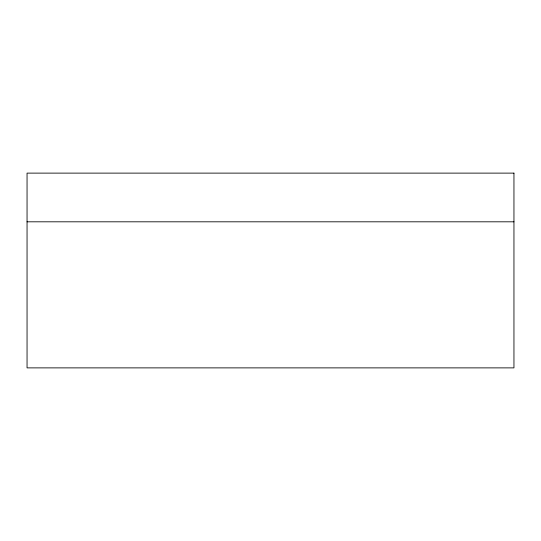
<?xml version="1.0" encoding="UTF-8"?>
<svg xmlns="http://www.w3.org/2000/svg" width="541" height="541" viewBox="0 0 541 541"><rect width="100%" height="100%" fill="white"/><g stroke="black" fill="none" stroke-linecap="round" stroke-linejoin="round"><path stroke-width="0.81" d="M27.05 221.81L513.95 221.81M513.95 173.12L27.05 173.12L27.05 367.88L513.95 367.88L513.95 173.12"/></g></svg>
